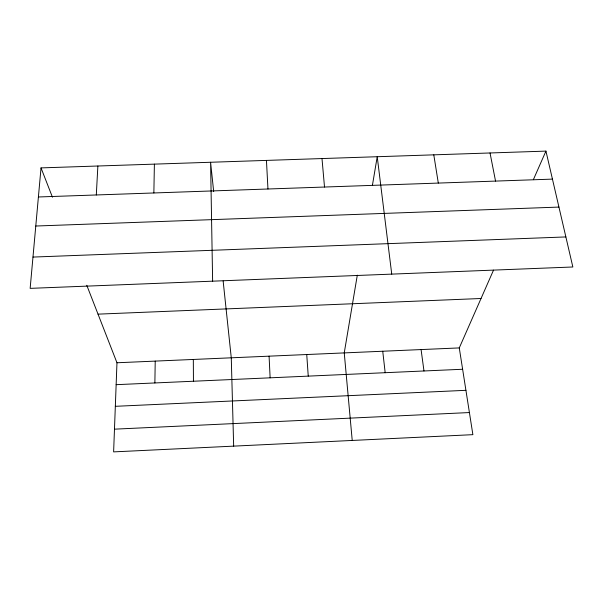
<?xml version="1.0" encoding="UTF-8"?>
<svg xmlns="http://www.w3.org/2000/svg" width="603" height="603" viewBox="0 0 603 603"><rect width="100%" height="100%" fill="white"/><g stroke="black" fill="none" stroke-linecap="round" stroke-linejoin="round"><path stroke-width="0.9" d="M154.873 382.95L155.22 361.107M153.863 192.96L154.391 164.129M86.779 285.287L116.967 362.765L113.62 451.888L472.88 434.665L459.275 347.916L493.525 270.129M96.299 194.965L97.874 166.013M41.027 167.898L30.15 288.362L572.85 266.986L545.941 151.112L41.027 167.898L52.446 197.204M357.315 275.141L344.245 352.906L352.227 440.446M372.45 185.113L377.222 156.72L391.739 274.116M533.361 179.679L545.941 151.112M114.48 429.163L469.413 412.55M116.145 384.676L462.622 369.255M115.331 406.316L465.923 390.322M116.967 362.765L459.275 347.916M98.025 314.148L481.028 298.5M32.977 257.074L565.87 236.934M35.781 226.027L558.936 207.078M38.404 196.977L552.446 179.114M490.028 152.966L495.545 181.096M433.791 154.835L438.313 183.078M421.082 349.567L423.977 370.973M382.739 351.232L385.174 372.699M213.681 191.543L210.583 162.26L212.633 281.179M223.14 280.968L231.273 357.805L233.663 446.137M321.994 158.559L324.512 187.036M306.739 354.534L308.246 376.129M266.451 160.406L267.958 189.003M269.081 356.162L270.129 377.825M193.322 359.448L193.442 381.239"/></g></svg>
